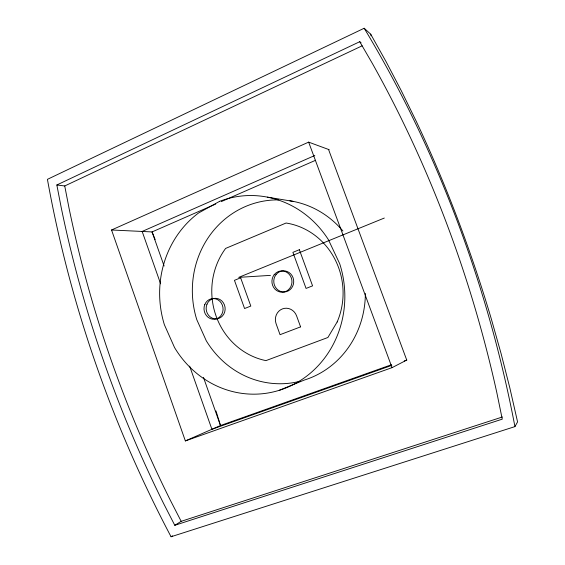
<?xml version="1.0" encoding="UTF-8"?>
<svg xmlns="http://www.w3.org/2000/svg" width="565" height="565" viewBox="0 0 565 565"><rect width="100%" height="100%" fill="white"/><g stroke="black" fill="none" stroke-linecap="round" stroke-linejoin="round"><path stroke-width="0.85" d="M514.934 426.61L517.575 421.928L509.821 387.844L501.07 353.528L491.373 319.147A537.068 202.701 71.4 0 0 416.123 121.051L401.369 90.88L386.199 61.882L370.689 34.168L364.185 28.25L47.425 179.345A3165.398 1963.53 -14.1 0 0 171.054 536.75L514.934 426.61A933.281 694.463 77.6 0 0 364.185 28.25M337.171 321.93L327.891 337.496L265.924 360.625A69.855 65.604 83.5 0 1 225.619 248.423L286.081 223.02A69.855 65.604 83.5 0 1 337.171 321.93L337.418 321.838M171.054 536.75L172.466 535.839M361.077 42.827L359.743 41.704L56.846 184.981L61.246 207.743A3115.474 1939.433 -14.2 0 0 163.758 503.803L174.783 525.302L181.181 521.333L502.391 416.991M329.183 149.69L308.652 142.133L111.545 229.99L185.355 440.919L392.054 367.653L406.8 360.039M56.846 184.981L64.735 185.963L362.158 45.822M314.818 155.488L142.161 231.452L160.622 283.821M215.71 204.043L152.07 231.925L111.545 229.99M221.346 201.578L315.602 160.276M185.355 440.919L220.484 425.537L391.531 364.722M279.251 390.316L304.196 380.097A92.003 86.438 83.5 0 0 365.364 293.461M384.306 218.048L238.741 277.366L270.43 275.381M391.82 365.371L211.903 429.294L189.635 366.113M404.257 360.957L406.743 360.075L328.54 149.457M174.783 525.302L502.264 419.159L496.833 392.689A924.425 687.344 77.6 0 0 372.434 63.584L359.743 41.704M267.4 197.143L293.32 201.408M181.181 521.333L170.298 500.159A2981.364 1881.238 -14.2 0 1 69.085 208.4L64.735 185.963M155.135 239.511L152.07 231.925L164.104 265.995M308.652 142.133L392.054 367.653M203.457 377.342L220.484 425.537L218.062 417.577M215.964 410.932L217.822 416.779M370.689 34.168L371.085 35.849M300.001 381.276A92.003 86.438 83.5 0 1 206.267 340.759L196.754 319.585A92.003 86.438 83.5 0 1 278.46 199.89M289.866 200.808A92.003 86.438 83.5 0 1 342.927 231.014M219.63 201.331L198.527 213.012A99.412 92.512 83.5 0 0 164.373 324.706L174.536 347.539A99.412 92.512 83.5 0 0 292.931 384.765A99.412 92.512 83.5 0 0 339.699 263.735L328.413 239.708A99.412 92.512 83.5 0 0 219.63 201.331M299.358 249.709L292.896 252.35L306.061 288.425L312.572 285.862L299.358 249.709M240.641 277.811L234.447 280.332L244.574 308.532L250.804 306.075L240.641 277.811M300.58 326.867L280.049 334.685L276.108 323.773A11.646 10.954 79.1 0 1 282.394 308.907A11.646 10.954 79.1 0 1 296.59 315.884L300.58 326.867M275.988 274.668A10.594 9.972 85 0 0 282.175 291.858A10.594 9.972 85 0 0 293.058 277.733A10.594 9.972 85 0 0 275.988 274.668M274.159 274.781A10.65 10.022 85 0 0 280.374 292.063A10.65 10.022 85 0 0 291.314 277.867A10.65 10.022 85 0 0 274.159 274.781M206.967 304.231A10.332 9.492 82.5 0 0 216.67 318.893A10.332 9.492 82.5 0 0 223.33 302.72A10.332 9.492 82.5 0 0 206.967 304.231M204.812 304.5A10.389 9.534 82.5 0 0 214.566 319.239A10.389 9.534 82.5 0 0 221.254 302.981A10.389 9.534 82.5 0 0 204.812 304.5"/></g></svg>
